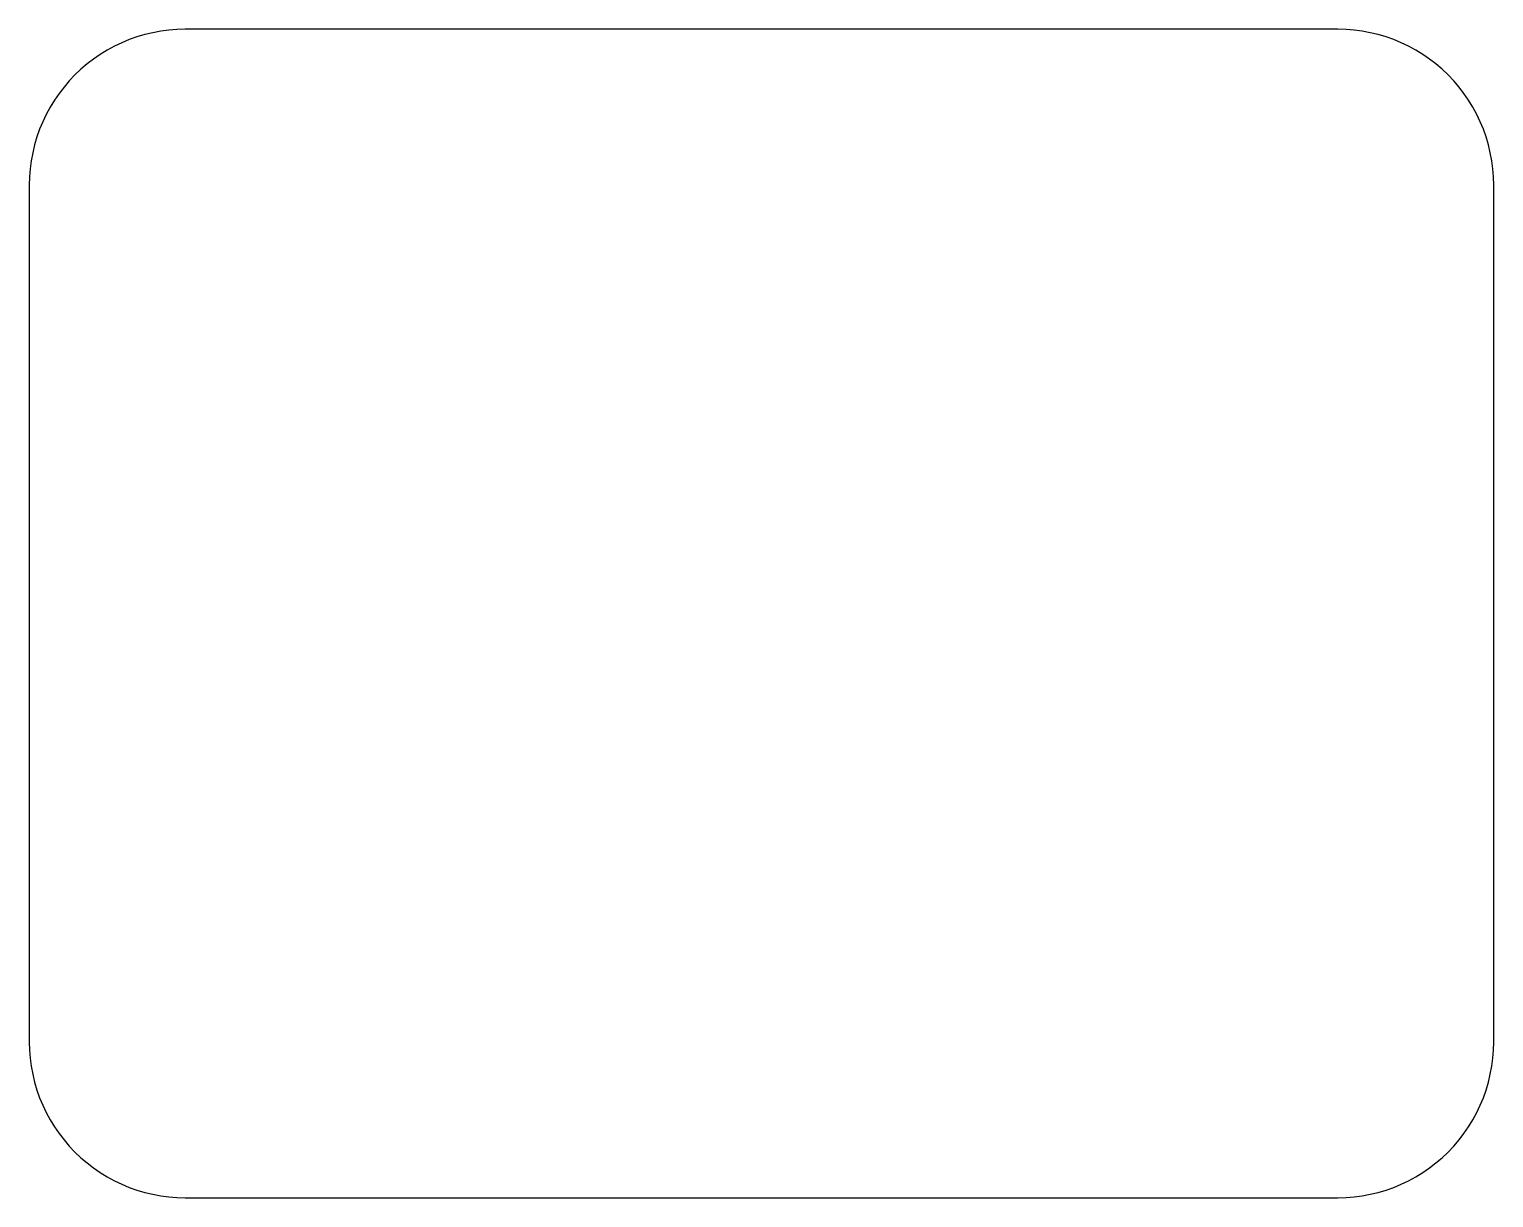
# Model space of a CAD drawing. Header units: metres. Extents: x 0 to 94, y 0 to 75.
import ezdxf

# ---------------------------------------------------------------- set-up
doc = ezdxf.new("R2010")
doc.units = ezdxf.units.M

msp = doc.modelspace()

# ---------------------------------------------------------------- linework, layer by layer
for p, q in [((6.416, 74.336), (5.933, 74.135)), ((6.91, 74.511), (6.416, 74.336)), ((7.412, 74.659), (6.91, 74.511)), ((7.921, 74.781), (7.412, 74.659)), ((8.436, 74.877), (7.921, 74.781)), ((8.955, 74.945), (8.436, 74.877)), ((9.477, 74.986), (8.955, 74.945)), ((10, 75), (9.477, 74.986)), ((84, 75), (10, 75)), ((84.523, 74.986), (84, 75)), ((85.045, 74.945), (84.523, 74.986)), ((85.564, 74.877), (85.045, 74.945)), ((86.079, 74.781), (85.564, 74.877)), ((86.588, 74.659), (86.079, 74.781)), ((87.09, 74.511), (86.588, 74.659)), ((87.584, 74.336), (87.09, 74.511)), ((88.067, 74.135), (87.584, 74.336)), ((4.554, 73.387), (4.122, 73.09)), ((5, 73.66), (4.554, 73.387)), ((5.46, 73.91), (5, 73.66)), ((5.933, 74.135), (5.46, 73.91)), ((88.54, 73.91), (88.067, 74.135)), ((89, 73.66), (88.54, 73.91)), ((89.446, 73.387), (89, 73.66)), ((89.878, 73.09), (89.446, 73.387)), ((3.309, 72.431), (2.929, 72.071)), ((3.707, 72.772), (3.309, 72.431)), ((4.122, 73.09), (3.707, 72.772)), ((90.293, 72.772), (89.878, 73.09)), ((90.691, 72.431), (90.293, 72.772)), ((91.071, 72.071), (90.691, 72.431)), ((2.569, 71.691), (2.229, 71.293)), ((2.929, 72.071), (2.569, 71.691)), ((91.431, 71.691), (91.071, 72.071)), ((91.772, 71.293), (91.431, 71.691)), ((1.91, 70.878), (1.613, 70.446)), ((2.229, 71.293), (1.91, 70.878)), ((92.09, 70.878), (91.772, 71.293)), ((92.387, 70.446), (92.09, 70.878)), ((1.34, 70), (1.09, 69.54)), ((1.613, 70.446), (1.34, 70)), ((92.66, 70), (92.387, 70.446)), ((92.91, 69.54), (92.66, 70)), ((0.865, 69.067), (0.664, 68.584)), ((1.09, 69.54), (0.865, 69.067)), ((93.135, 69.067), (92.91, 69.54)), ((93.336, 68.584), (93.135, 69.067)), ((0.489, 68.09), (0.341, 67.588)), ((0.664, 68.584), (0.489, 68.09)), ((93.511, 68.09), (93.336, 68.584)), ((93.659, 67.588), (93.511, 68.09)), ((0.219, 67.079), (0.123, 66.564)), ((0.341, 67.588), (0.219, 67.079)), ((93.781, 67.079), (93.659, 67.588)), ((93.877, 66.564), (93.781, 67.079)), ((0.055, 66.045), (0.014, 65.523)), ((0.123, 66.564), (0.055, 66.045)), ((93.945, 66.045), (93.877, 66.564)), ((93.986, 65.523), (93.945, 66.045)), ((0.014, 65.523), (0, 65)), ((0, 65), (0, 10)), ((94, 65), (93.986, 65.523)), ((94, 10), (94, 65)), ((0, 10), (0.014, 9.477)), ((0.014, 9.477), (0.055, 8.955)), ((93.945, 8.955), (93.986, 9.477)), ((93.986, 9.477), (94, 10)), ((0.055, 8.955), (0.123, 8.436)), ((93.877, 8.436), (93.945, 8.955)), ((0.123, 8.436), (0.219, 7.921)), ((0.219, 7.921), (0.341, 7.412)), ((93.659, 7.412), (93.781, 7.921)), ((93.781, 7.921), (93.877, 8.436)), ((0.341, 7.412), (0.489, 6.91)), ((0.489, 6.91), (0.664, 6.416)), ((93.336, 6.416), (93.511, 6.91)), ((93.511, 6.91), (93.659, 7.412)), ((0.664, 6.416), (0.865, 5.933)), ((0.865, 5.933), (1.09, 5.46)), ((92.91, 5.46), (93.135, 5.933)), ((93.135, 5.933), (93.336, 6.416)), ((1.09, 5.46), (1.34, 5)), ((1.34, 5), (1.613, 4.554)), ((92.387, 4.554), (92.66, 5)), ((92.66, 5), (92.91, 5.46)), ((1.613, 4.554), (1.91, 4.122)), ((1.91, 4.122), (2.229, 3.707)), ((91.772, 3.707), (92.09, 4.122)), ((92.09, 4.122), (92.387, 4.554)), ((2.229, 3.707), (2.569, 3.309)), ((2.569, 3.309), (2.929, 2.929)), ((2.929, 2.929), (3.309, 2.569)), ((90.691, 2.569), (91.071, 2.929)), ((91.071, 2.929), (91.431, 3.309)), ((91.431, 3.309), (91.772, 3.707)), ((3.309, 2.569), (3.707, 2.229)), ((3.707, 2.229), (4.122, 1.91)), ((4.122, 1.91), (4.554, 1.613)), ((89.446, 1.613), (89.878, 1.91)), ((89.878, 1.91), (90.293, 2.229)), ((90.293, 2.229), (90.691, 2.569)), ((4.554, 1.613), (5, 1.34)), ((5, 1.34), (5.46, 1.09)), ((5.46, 1.09), (5.933, 0.865)), ((88.067, 0.865), (88.54, 1.09)), ((88.54, 1.09), (89, 1.34)), ((89, 1.34), (89.446, 1.613)), ((5.933, 0.865), (6.416, 0.664)), ((6.416, 0.664), (6.91, 0.489)), ((6.91, 0.489), (7.412, 0.341)), ((7.412, 0.341), (7.921, 0.219)), ((7.921, 0.219), (8.436, 0.123)), ((8.436, 0.123), (8.955, 0.055)), ((8.955, 0.055), (9.477, 0.014)), ((9.477, 0.014), (10, 0)), ((10, 0), (84, 0)), ((84, 0), (84.523, 0.014)), ((84.523, 0.014), (85.045, 0.055)), ((85.045, 0.055), (85.564, 0.123)), ((85.564, 0.123), (86.079, 0.219)), ((86.079, 0.219), (86.588, 0.341)), ((86.588, 0.341), (87.09, 0.489)), ((87.09, 0.489), (87.584, 0.664)), ((87.584, 0.664), (88.067, 0.865))]:
    msp.add_line(p, q)

doc.saveas('drawing.dxf')
